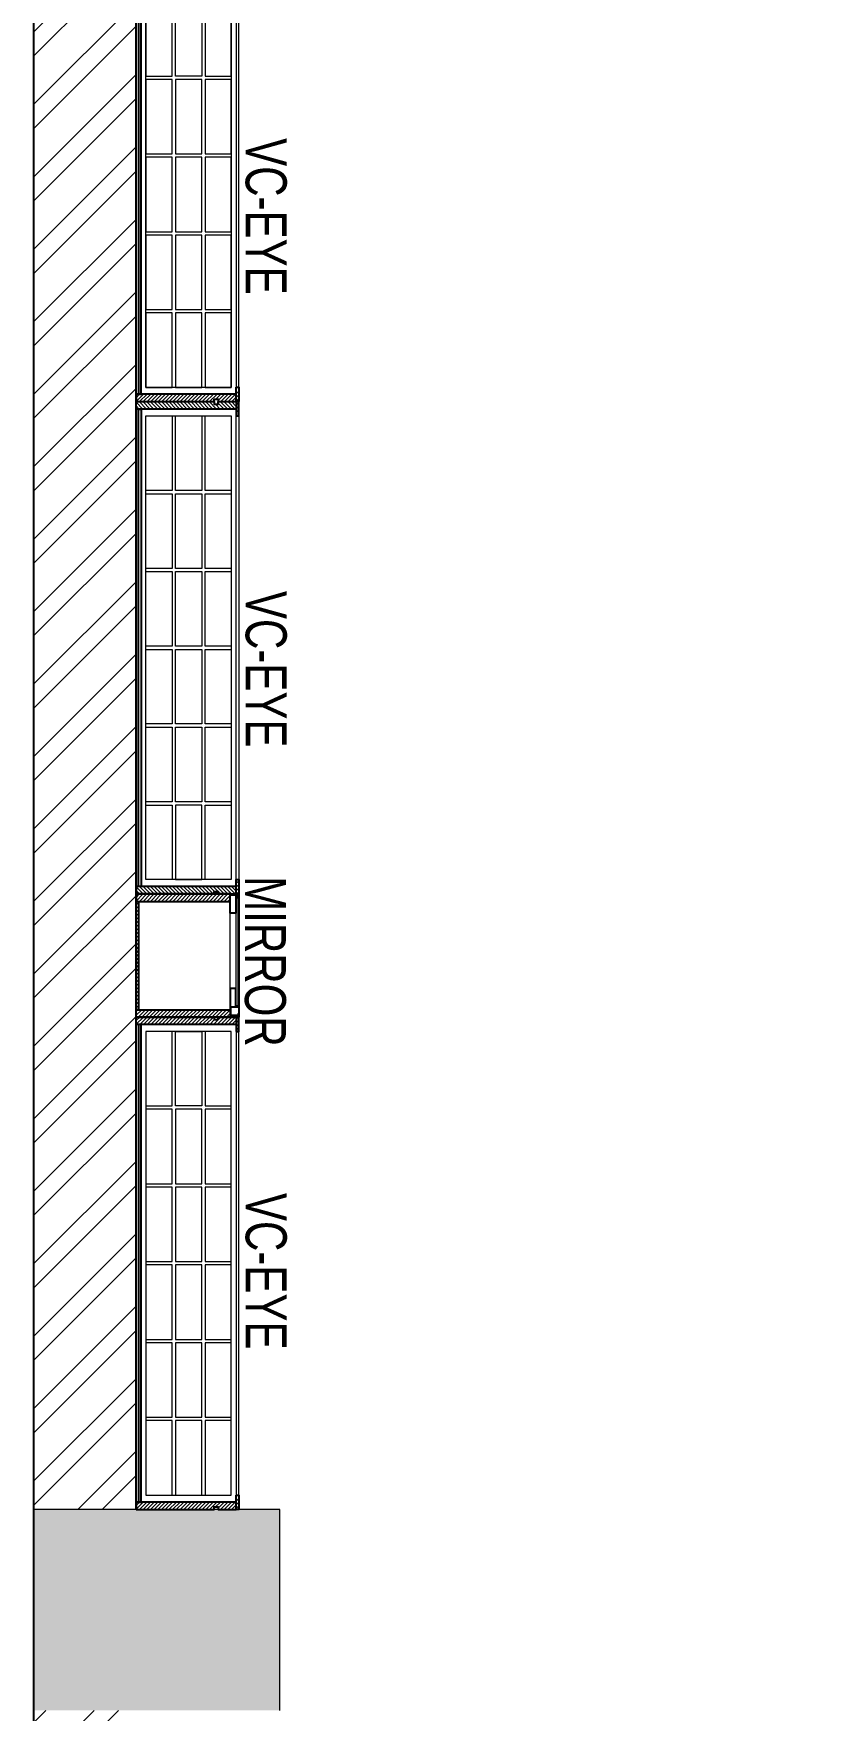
# Model space of a CAD drawing. Header units: feet. Extents: x 10029656 to 10036081, y -5940859 to -5924164.
# Drawn here: x 10029661 to 10031564, y -5932949 to -5928861 of the extents above; entities that cross this region are included whole.
import ezdxf

# ---------------------------------------------------------------- set-up
doc = ezdxf.new("R2010")
doc.units = ezdxf.units.FT
doc.header["$LTSCALE"] = 33
doc.header["$MEASUREMENT"] = 0
for name, color, linetype, lineweight in [('A-COL', 243, 'Continuous', 9), ('column hatch', 5, 'Continuous', 0), ('LENS-DIM', 252, 'Continuous', 5), ('LENS_TEXT', 31, 'Continuous', 5), ('LK-FF&E WALL', 1, 'Continuous', 9), ('LN-ELEVATION-1', 81, 'Continuous', 25), ('LN-ELEVATION-2', 103, 'Continuous', 20), ('LN-ELEVATION-3', 125, 'Continuous', 18), ('LN-ELEVATION-4', 145, 'Continuous', 13), ('LN-HATCH', 251, 'Continuous', 0), ('PLANO-TXT', 252, 'Continuous', 5)]:
    doc.layers.add(name, color=color, linetype=linetype, lineweight=lineweight)
doc.layers.add('A-WALL', color=1, linetype='Continuous')
doc.styles.add('LK TXT', font='GILC____.TTF', dxfattribs={"height": 100})
pattern_1 = [(45, (7858558.917008298, 3503823.203216763), (-4.490128060534575, 4.490128060534575), [])]
pattern_2 = [(45, (7858054.083674966, 3504049.203216764), (-4.490128060534575, 4.490128060534575), [])]

# ---------------------------------------------------------------- blocks, each defined once
blk = doc.blocks.new('A$C3ba91a74')
at = {"layer": 'column hatch'}
h = blk.add_hatch(color=8, dxfattribs=at)
h.dxf.hatch_style = 1
h.paths.add_polyline_path([(4450.125634409487, 6123.028476224281), (3870.034594405442, 6122.580870789476), (3870.034713607282, 5668.075326529332), (4450.125634409487, 5673.029335808941)])
h.paths.add_polyline_path([(4450.125634409487, 2088.029313953593), (4059.436821427197, 2083.366613325663), (4059.43695256114, 1583.366616244428), (4450.125634409487, 1588.029362035915)])
h.paths.add_polyline_path([(4059.436821427197, 2083.366613325663), (4035.03565384075, 2083.075396031141), (4035.035784974694, 1583.075396031141), (4059.43695256114, 1583.366616244428)])
h.paths.add_polyline_path([(4450.125634409487, -2161.970659820363), (3985.036768481135, -2166.924586484209), (3985.036896992475, -2656.924586484209), (4450.125634409487, -2651.970607366413)])
h.paths.add_polyline_path([(4450.125634409487, -6381.970607366413), (3860.037875251844, -6386.924619267695), (3860.037967046723, -6736.924619267695), (4450.125634409487, -6731.970607366413)])
h.paths.add_polyline_path([(-1244.965338844806, -6386.925288707949), (-1969.965338844806, -6386.925288707949), (-1969.965338844806, -6736.92528870795), (-1244.965338844806, -6736.92528870795)])
h.paths.add_polyline_path([(-1369.965338844806, -2166.925288707949), (-1969.965338844806, -2166.925341161899), (-1969.965338844806, -2656.925288707949), (-1369.965338844806, -2656.925288707949)])
h.paths.add_polyline_path([(-1419.965338844806, 2083.074680693448), (-1969.965338844806, 2083.074632611126), (-1969.965338844806, 1583.074680693447), (-1419.965338844806, 1583.074680693447)])
h.paths.add_polyline_path([(-1254.965338844806, 6118.626357327215), (-1969.965338844806, 6118.074654466473), (-1969.965338844806, 5668.074654466472), (-1254.965338844806, 5668.074654466472)])
at = {"layer": 'LN-HATCH'}
h = blk.add_hatch(dxfattribs=at)
h.set_pattern_fill('ANSI32', color=256, scale=333, angle=180)
h.set_pattern_definition([(225, (-9180360.630142398, 5278631.403512754), (88.29995930067012, -88.29995930067015), []), (225, (-9180419.496781833, 5278631.403512754), (88.29995930067012, -88.29995930067015), [])])
h.paths.add_polyline_path([(-1719.965338844806, -2656.925288707949), (-1969.965338844806, -2656.925288707949), (-1969.965338844806, -6386.925288707949), (-1719.965338844806, -6386.925288707949)])
h.paths.add_polyline_path([(-1719.965338844806, 1583.074680693447), (-1969.965338844806, 1583.074680693447), (-1969.965338844806, -2166.925341161899), (-1719.965338844806, -2166.925319306553)])
h.paths.add_polyline_path([(-1719.965338844806, 5668.074654466472), (-1969.965338844806, 5668.074654466472), (-1969.965338844806, 2083.074632611126), (-1719.965338844806, 2083.074654466473)])
h.paths.add_polyline_path([(3870.034594405442, 6122.580870789476), (-1254.965338844806, 6118.626357327215), (-1254.965338844806, 5868.074654466473), (3870.034661155195, 5868.074654466473)])
h.paths.add_polyline_path([(4450.125634409487, 5673.029335808941), (4200.125634970143, 5670.894321670756), (4200.126575425267, 2085.045684193261), (4450.125634409487, 2088.029313953593)])
h.paths.add_polyline_path([(4450.125634409487, 1588.029362035915), (4200.126706559211, 1585.045703939162), (4200.127689979971, -2164.633530453779), (4450.125634409487, -2161.970659820363)])
h.paths.add_polyline_path([(4450.125634409487, -2651.970607366413), (4200.127818491309, -2654.63350556232), (4200.128796605393, -6384.06942621246), (4450.125634409487, -6381.970607366413)])
h.paths.add_polyline_path([(4450.125634409487, -6731.970607366413), (4185.128888431936, -6734.19535651151), (4185.129434116184, -8814.823948033154), (4450.125634409487, -8811.970607366413)])
h.paths.add_polyline_path([(-1704.965338844806, -6736.92528870795), (-1969.965338844806, -6736.92528870795), (-1969.965338844806, -8816.92528870795), (-1704.965338844806, -8816.92528870795)])
at = {"layer": 'A-COL'}
for p, q in [((-1369.965338844806, -2166.925288707949), (-1969.965338844806, -2166.925341161899)), ((-1969.965338844806, -2656.925288707949), (-1969.965338844806, -2166.925288707949)), ((-1369.965338844806, -2656.925288707949), (-1369.965338844806, -2166.925288707949))]:
    blk.add_line(p, q, dxfattribs=at)
at = {"layer": 'A-WALL'}
for p, q in [((-1969.965338844806, 6118.074654466473), (-1969.965338844806, -9366.92528870795)), ((-1719.965338844806, -2166.925319306553), (-1719.965338844806, 1583.074680693447))]:
    blk.add_line(p, q, dxfattribs=at)
blk = doc.blocks.new('MIRROR')
at = {"layer": 'LN-HATCH', "ltscale": 0.5}
h = blk.add_hatch(dxfattribs=at)
h.set_pattern_fill('ANSI31', color=256, scale=2)
h.set_pattern_definition([(45, (4060433.741624544, 1708720.786904081), (-4.490128060534575, 4.490128060534575), [])])
h.paths.add_polyline_path([(212.944788963403, 101.3407590774622), (230.944788963403, 101.3407590774622), (230.944788963403, -127.6592409225377), (212.944788963403, -127.6592409225377)])
h.paths.add_polyline_path([(230.944788963403, 95.34075907746227), (494.9447889634027, 95.34075907746227), (494.9447889634027, 101.3407590774622), (230.944788963403, 101.3407590774622)])
h.paths.add_polyline_path([(512.9447889634027, 101.3407590774622), (494.9447889634027, 101.3407590774622), (494.9447889634027, -127.6592409225377), (512.9447889634027, -127.6592409225377)])
at = {"layer": 'Defpoints'}
blk.add_lwpolyline([(512.9447889634027, 101.3407590774622), (212.944788963403, 101.3407590774622), (212.944788963403, -148.6592409225377), (512.9447889634027, -148.6592409225377)], close=True, dxfattribs=at)
at = {"layer": 'LN-ELEVATION-1'}
for points in [[(212.944788963403, 101.3407590774622), (230.944788963403, 101.3407590774622), (230.944788963403, -127.6592409225377), (212.944788963403, -127.6592409225377)], [(230.944788963403, 95.34075907746227), (494.9447889634027, 95.34075907746227), (494.9447889634027, 101.3407590774622), (230.944788963403, 101.3407590774622)], [(512.9447889634027, 101.3407590774622), (494.9447889634027, 101.3407590774622), (494.9447889634027, -127.6592409225377), (512.9447889634027, -127.6592409225377)], [(259.944788963403, -141.6592409225377), (259.944788963403, -127.6592409225377), (214.944788963403, -127.6592409225377), (214.944788963403, -148.6592409225377), (223.944788963403, -148.6592409225377), (223.944788963403, -147.1592409225377), (216.444788963403, -147.1592409225377), (216.444788963403, -141.6592409225377)], [(442.944788963403, -141.6592409225377), (442.944788963403, -127.6592409225377), (487.9447889634028, -127.6592409225377), (487.9447889634028, -148.6592409225377), (478.9447889634026, -148.6592409225377), (478.9447889634026, -147.1592409225377), (486.4447889634027, -147.1592409225377), (486.4447889634027, -141.6592409225377)], [(504.944788963403, -148.6592409225377), (504.944788963403, -147.1592409225377), (509.444788963403, -147.1592409225377), (509.444788963403, -129.1592409225377), (487.9447889634028, -129.1592409225377), (487.9447889634028, -127.6592409225377), (510.9447889634028, -127.6592409225377), (510.9447889634028, -148.6592409225377)]]:
    blk.add_lwpolyline(points, close=True, dxfattribs=at)
at = {"layer": 'LN-ELEVATION-2', "color": 4, "lineweight": 0}
blk.add_lwpolyline([(216.444788963403, -141.6592409225377), (486.4447889634027, -141.6592409225377), (486.4447889634027, -147.1592409225377), (216.444788963403, -147.1592409225377)], close=True, dxfattribs=at)
at = {"layer": 'LN-ELEVATION-2'}
blk.add_lwpolyline([(259.944788963403, -141.6592409225377), (442.944788963403, -141.6592409225377), (442.944788963403, -127.6592409225377), (259.944788963403, -127.6592409225377)], close=True, dxfattribs=at)
at = {"layer": 'LN-ELEVATION-4', "ltscale": 0.5}
blk.add_line((478.9447889634026, -148.6592409225377), (223.944788963403, -148.6592409225377), dxfattribs=at)
blk = doc.blocks.new('VC HD 1010')
at = {"layer": 'LN-HATCH', "ltscale": 0.5}
h = blk.add_hatch(dxfattribs=at)
h.set_pattern_fill('ANSI31', color=256, scale=2)
h.set_pattern_definition([(45, (3761554.586240421, 1795022.935917533), (-4.490128060534575, 4.490128060534575), [])])
h.paths.add_polyline_path([(-505.166666666977, 24), (-505.166666666977, -166), (-499.1666666669771, -166), (-499.1666666669771, -176), (-505.166666666977, -176), (-505.166666666977, -220), (-487.1666666669772, -220), (-487.1666666669772, 24)])
h = blk.add_hatch(dxfattribs=at)
h.set_pattern_fill('ANSI31', color=256, scale=2)
h.set_pattern_definition(pattern_1)
h.paths.add_polyline_path([(504.8333333330228, 24), (504.8333333330228, -166), (498.8333333330228, -166), (498.8333333330228, -176), (504.8333333330228, -176), (504.8333333330228, -220), (486.8333333330228, -220), (486.8333333330228, 24)])
h = blk.add_hatch(dxfattribs=at)
h.set_pattern_fill('ANSI31', color=256, scale=2)
h.set_pattern_definition([(45, (7858741.917008297, 3503823.203216763), (-4.490128060534575, 4.490128060534575), [])])
h.paths.add_polyline_path([(-470.1666666669772, -220), (-470.1666666669772, -226), (-505.166666666977, -226), (-505.166666666977, -220)])
h = blk.add_hatch(dxfattribs=at)
h.set_pattern_fill('ANSI31', color=256, scale=2)
h.set_pattern_definition(pattern_1)
h.paths.add_polyline_path([(476.8333333330228, -220), (476.8333333330228, -226), (511.8333333330228, -226), (511.8333333330228, -220)])
at = {"layer": 'LN-ELEVATION-1', "ltscale": 0.5}
for points in [[(-505.166666666977, 24), (-505.166666666977, -166), (-499.1666666669771, -166), (-499.1666666669771, -176), (-505.166666666977, -176), (-505.166666666977, -220), (-487.1666666669772, -220), (-487.1666666669772, 24)], [(486.8333333330228, 12), (-487.1666666669772, 12), (-487.1666666669772, 18), (486.8333333330228, 18)], [(504.8333333330228, 24), (504.8333333330228, -166), (498.8333333330228, -166), (498.8333333330228, -176), (504.8333333330228, -176), (504.8333333330228, -220), (486.8333333330228, -220), (486.8333333330228, 24)], [(-470.1666666669772, -220), (-470.1666666669772, -226), (-505.166666666977, -226), (-505.166666666977, -220)], [(469.8333333330228, -220), (469.8333333330228, -226), (504.8333333330228, -226), (504.8333333330228, -220)]]:
    blk.add_lwpolyline(points, close=True, dxfattribs=at)
at = {"layer": 'LN-ELEVATION-2', "ltscale": 0.5}
blk.add_lwpolyline([(470.1666666674428, 0), (-470.1666666674428, 0), (-470.1666666674428, -208), (470.1666666674428, -208)], close=True, dxfattribs=at)
at = {"layer": 'LN-ELEVATION-3', "ltscale": 0.5}
for p, q in [((-487.1666666669772, 24), (486.8333333330228, 24)), ((-470.1666666669772, -220), (469.8333333330228, -220)), ((469.8333333330228, -226), (-470.1666666669772, -226))]:
    blk.add_line(p, q, dxfattribs=at)
for points in [[(-470.1666666674428, 0), (-288.5000000004657, 0), (-288.5000000004657, -64), (-470.1666666674428, -64)], [(-280.5000000004657, 0), (-98.83333333348855, 0), (-98.83333333348855, -64), (-280.5000000004657, -64)], [(-90.83333333348855, 0), (90.83333333348855, 0), (90.83333333348855, -64), (-90.83333333348855, -64)], [(98.83333333348855, 0), (280.5000000004657, 0), (280.5000000004657, -64), (98.83333333348855, -64)], [(288.5000000004657, 0), (470.1666666674428, 0), (470.1666666674428, -64), (288.5000000004657, -64)], [(-470.1666666674428, -136), (-288.5000000004657, -136), (-288.5000000004657, -72), (-470.1666666674428, -72)], [(-280.5000000004657, -72), (-98.83333333348855, -72), (-98.83333333348855, -136), (-280.5000000004657, -136)], [(-90.83333333348855, -72), (90.83333333348855, -72), (90.83333333348855, -136), (-90.83333333348855, -136)], [(98.83333333348855, -72), (280.5000000004657, -72), (280.5000000004657, -136), (98.83333333348855, -136)], [(288.5000000004657, -72), (470.1666666674428, -72), (470.1666666674428, -136), (288.5000000004657, -136)], [(-470.1666666674428, -144), (-288.5000000004657, -144), (-288.5000000004657, -208), (-470.1666666674428, -208)], [(-280.5000000004657, -144), (-98.83333333348855, -144), (-98.83333333348855, -208), (-280.5000000004657, -208)], [(-90.83333333348855, -144), (90.83333333348855, -144), (90.83333333348855, -208), (-90.83333333348855, -208)], [(98.83333333348855, -144), (280.5000000004657, -144), (280.5000000004657, -208), (98.83333333348855, -208)], [(288.5000000004657, -144), (470.1666666674428, -144), (470.1666666674428, -208), (288.5000000004657, -208)]]:
    blk.add_lwpolyline(points, close=True, dxfattribs=at)
blk = doc.blocks.new('VC HD 1200')
at = {"layer": 'LN-HATCH', "ltscale": 0.5}
h = blk.add_hatch(dxfattribs=at)
h.set_pattern_fill('ANSI31', color=256, scale=2)
h.set_pattern_definition([(45, (3760859.752907088, 1795248.935917533), (-4.490128060534575, 4.490128060534575), [])])
h.paths.add_polyline_path([(-1200, 250), (-1200, 60), (-1194, 60), (-1194, 50), (-1200, 50), (-1200, 6), (-1182, 6), (-1182, 250)])
h = blk.add_hatch(dxfattribs=at)
h.set_pattern_fill('ANSI31', color=256, scale=2)
h.set_pattern_definition(pattern_2)
h.paths.add_polyline_path([(0, 250), (0, 60), (-6, 60), (-6, 50), (0, 50), (0, 6), (-18, 6), (-18, 250)])
h = blk.add_hatch(dxfattribs=at)
h.set_pattern_fill('ANSI31', color=256, scale=2)
h.set_pattern_definition([(45, (7858047.083674965, 3504049.203216764), (-4.490128060534575, 4.490128060534575), [])])
h.paths.add_polyline_path([(-1165, 6), (-1165, 0), (-1200, 0), (-1200, 6)])
h = blk.add_hatch(dxfattribs=at)
h.set_pattern_fill('ANSI31', color=256, scale=2)
h.set_pattern_definition(pattern_2)
h.paths.add_polyline_path([(-28, 6), (-28, 0), (0, 0), (0, 6)])
at = {"layer": 'LN-ELEVATION-1', "ltscale": 0.5}
for points in [[(-1200, 250), (-1200, 60), (-1194, 60), (-1194, 50), (-1200, 50), (-1200, 6), (-1182, 6), (-1182, 250)], [(0, 250), (0, 60), (-6, 60), (-6, 50), (0, 50), (0, 6), (-18, 6), (-18, 250)], [(-18, 238), (-1182, 238), (-1182, 244), (-18, 244)], [(-1165, 6), (-1165, 0), (-1200, 0), (-1200, 6)], [(-35, 6), (-35, 0), (0, 0), (0, 6)]]:
    blk.add_lwpolyline(points, close=True, dxfattribs=at)
at = {"layer": 'LN-ELEVATION-3', "ltscale": 0.5}
for p, q in [((-1182, 250), (-18, 250)), ((-1165, 6), (-35, 6)), ((-35, 0), (-1165, 0))]:
    blk.add_line(p, q, dxfattribs=at)
for points in [[(-1165.000000000465, 226), (-35, 226), (-35, 18), (-1165.000000000465, 18)], [(-1165.000000000465, 226), (-983.3333333334886, 226), (-983.3333333334886, 162), (-1165.000000000465, 162)], [(-975.3333333334886, 226), (-793.6666666665112, 226), (-793.6666666665112, 162), (-975.3333333334886, 162)], [(-785.6666666665112, 226), (-603.9999999995342, 226), (-603.9999999995342, 162), (-785.6666666665112, 162)], [(-595.9999999995342, 226), (-414.3333333325572, 226), (-414.3333333325572, 162), (-595.9999999995342, 162)], [(-406.3333333325572, 226), (-224.6666666655801, 226), (-224.6666666655801, 162), (-406.3333333325572, 162)], [(-216.6666666655801, 226), (-34.99999999860302, 226), (-34.99999999860302, 162), (-216.6666666655801, 162)], [(-1165.000000000465, 90), (-983.3333333334886, 90), (-983.3333333334886, 154), (-1165.000000000465, 154)], [(-975.3333333334886, 154), (-793.6666666665112, 154), (-793.6666666665112, 90), (-975.3333333334886, 90)], [(-785.6666666665112, 154), (-603.9999999995342, 154), (-603.9999999995342, 90), (-785.6666666665112, 90)], [(-595.9999999995342, 154), (-414.3333333325572, 154), (-414.3333333325572, 90), (-595.9999999995342, 90)], [(-406.3333333325572, 154), (-224.6666666655801, 154), (-224.6666666655801, 90), (-406.3333333325572, 90)], [(-216.6666666655801, 154), (-34.99999999860302, 154), (-34.99999999860302, 90), (-216.6666666655801, 90)], [(-1165.000000000465, 82), (-983.3333333334886, 82), (-983.3333333334886, 18), (-1165.000000000465, 18)], [(-975.3333333334886, 82), (-793.6666666665112, 82), (-793.6666666665112, 18), (-975.3333333334886, 18)], [(-785.6666666665112, 82), (-603.9999999995342, 82), (-603.9999999995342, 18), (-785.6666666665112, 18)], [(-595.9999999995342, 82), (-414.3333333325572, 82), (-414.3333333325572, 18), (-595.9999999995342, 18)], [(-406.3333333325572, 82), (-224.6666666655801, 82), (-224.6666666655801, 18), (-406.3333333325572, 18)], [(-216.6666666655801, 82), (-34.99999999860302, 82), (-34.99999999860302, 18), (-216.6666666655801, 18)]]:
    blk.add_lwpolyline(points, close=True, dxfattribs=at)

msp = doc.modelspace()

# ---------------------------------------------------------------- block references
at = {"layer": 'LENS-DIM', "color": 7}
msp.add_blockref('A$C3ba91a74', (10031630.93079614, -5930291.72246443), dxfattribs=at)
at = {"layer": 'LK-FF&E WALL', "xscale": -1, "rotation": 90}
for name, p in [('VC HD 1010', (10029934.96509011, -5929253.81443944)), ('MIRROR', (10030012.30584919, -5930745.702983809)), ('VC HD 1200', (10030160.96509012, -5932458.647772773))]:
    msp.add_blockref(name, p, dxfattribs=at)
at = {"layer": 'LK-FF&E WALL', "rotation": 90.00000000000003}
msp.add_blockref('VC HD 1200', (10030160.96509012, -5929758.647772773), dxfattribs=at)

# ---------------------------------------------------------------- texts
at = {"layer": 'LENS_TEXT', "linetype": 'Continuous', "ltscale": 3, "insert": (10030225.38123038, -5931123.127810089), "char_height": 100, "width": 324.4738372093023, "attachment_point": 5, "rotation": 270, "style": 'LK TXT'}
msp.add_mtext('{\\C7;MIRROR}', dxfattribs=at)
at = {"layer": 'PLANO-TXT', "linetype": 'Continuous', "ltscale": 3, "char_height": 100, "width": 271.7848837209302, "attachment_point": 5, "rotation": 270, "style": 'LK TXT'}
for insert in [(10030227.31385874, -5929307.242218352), (10030227.31385874, -5930410.790950416), (10030227.31385874, -5931878.112038178)]:
    msp.add_mtext('VC-EYE', dxfattribs=dict(at, insert=insert))

doc.saveas('drawing.dxf')
